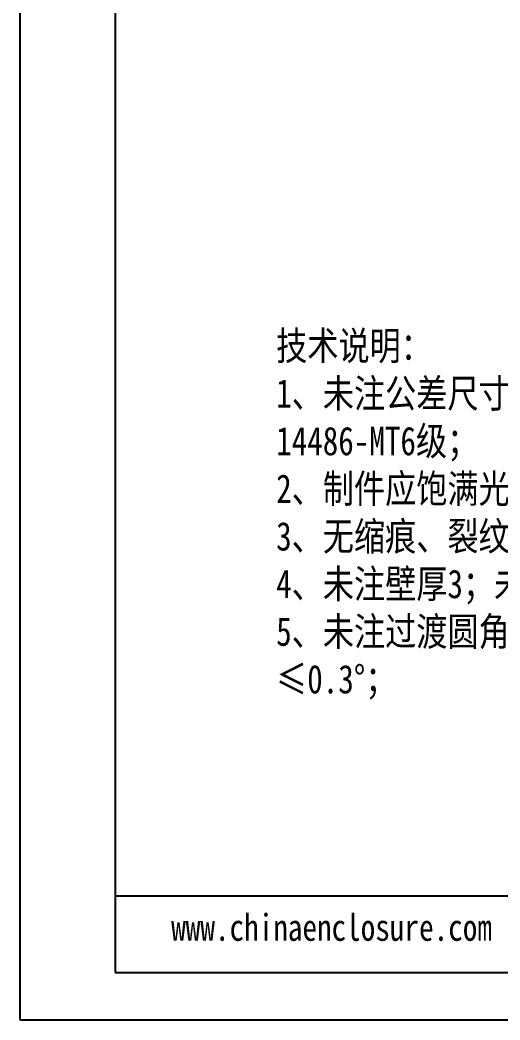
# Model space of a CAD drawing. Header units: inches. Extents: x 1813 to 4218, y 284 to 889.
# Drawn here: x 2772 to 2917.3, y 284.3 to 586.7 of the extents above; entities that cross this region are included whole.
import ezdxf

# ---------------------------------------------------------------- set-up
doc = ezdxf.new("R2010")
doc.units = ezdxf.units.IN
doc.header["$LTSCALE"] = 15
doc.layers.add('文字', color=81, linetype='Continuous')
doc.styles.add('宋体', font='', dxfattribs={"width": 0.8, "height": 3.5})
doc.styles.get('宋体').set_extended_font_data('SimSun')

msp = doc.modelspace()

# ---------------------------------------------------------------- linework, layer by layer
for p, q in [((2771.95, 889.082), (2771.95, 284.282)), ((2800.75, 874.682), (2800.75, 298.682)), ((3094.51, 321.722), (2800.75, 321.722)), ((2800.75, 298.682), (3612.91, 298.682)), ((2771.95, 284.282), (3627.31, 284.282))]:
    msp.add_line(p, q)

# ---------------------------------------------------------------- texts
at = {"layer": '文字', "color": 0, "attachment_point": 1, "style": '宋体'}
for s, insert, char_height, width in [('{\\H1.111x;技术说明：\\P1、未注公差尺寸的极限偏差按GB/T 14486-MT6级；\\P2、制件应饱满光整、色泽均匀；\\P3、无缩痕、裂纹、银丝等缺陷；\\P4、未注壁厚3；未注筋板1.5～2；\\P5、未注过渡圆角取R0.3～R1，脱模斜度≤0.3%%D；}', (2849.501, 492.493), 7.776, 175.14976), ('www.chinaenclosure.com', (2817.722, 316.34), 8.11008, 142.48633)]:
    msp.add_mtext(s, dxfattribs=dict(at, insert=insert, char_height=char_height, width=width))

doc.saveas('drawing.dxf')
